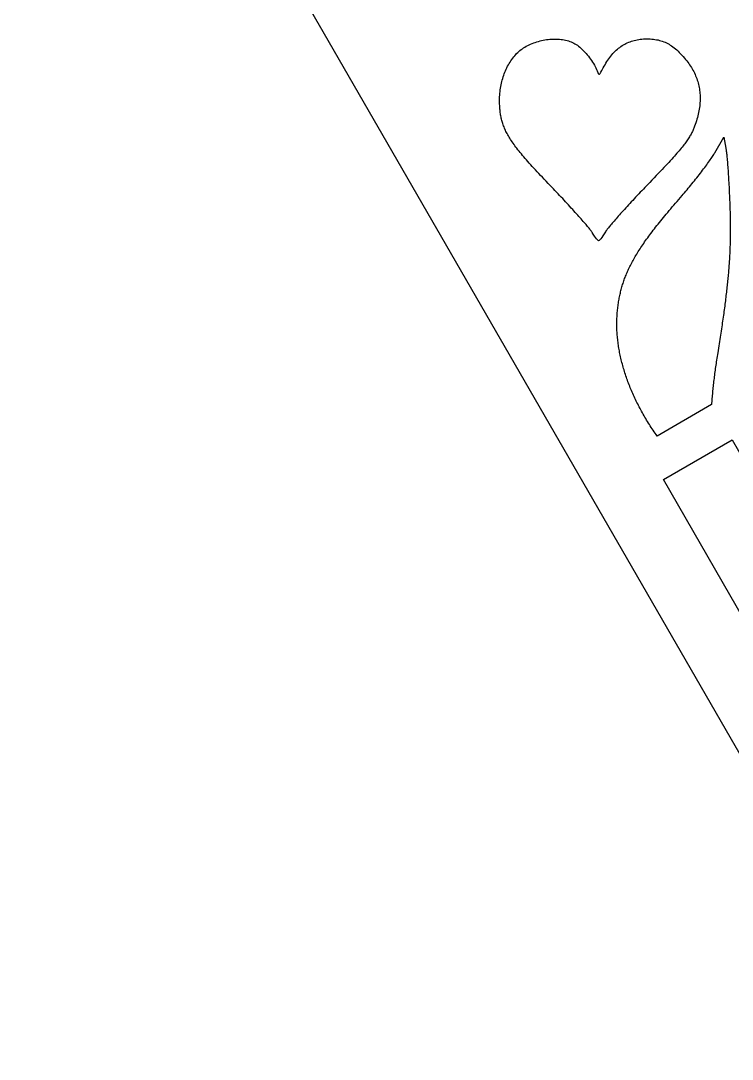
# Model space of a CAD drawing. Header units: millimetres. Extents: x 10 to 410, y 18 to 283.
# Drawn here: x 232 to 259.82, y 160.38 to 200.96 of the extents above; entities that cross this region are included whole.
import ezdxf

# ---------------------------------------------------------------- set-up
doc = ezdxf.new("R2010")
doc.units = ezdxf.units.MM
doc.layers.add('CUT', color=1, linetype='Continuous')

msp = doc.modelspace()

# ---------------------------------------------------------------- linework, layer by layer
at = {"layer": 'CUT'}
for points in [[(337, 160.3782), (372, 221), (337, 281.6218), (267, 281.6218), (232, 221), (267, 160.3782)], [(250.7609, 198.3231), (250.7719, 198.3886), (250.7843, 198.4537), (250.7981, 198.5181), (250.8133, 198.582), (250.8299, 198.6452), (250.8479, 198.7078), (250.8673, 198.7697), (250.8881, 198.831), (250.9102, 198.8914), (250.9336, 198.9511), (250.9584, 199.01), (250.9844, 199.0681), (251.0118, 199.1252), (251.0405, 199.1815), (251.0705, 199.2369), (251.1018, 199.2913), (251.1343, 199.3447), (251.1681, 199.397), (251.2031, 199.4484), (251.2393, 199.4986), (251.2768, 199.5477), (251.3155, 199.5957), (251.3554, 199.6425), (251.3932, 199.6837), (251.4334, 199.7236), (251.4758, 199.7622), (251.5203, 199.7995), (251.5669, 199.8355), (251.6153, 199.8701), (251.6656, 199.9033), (251.7176, 199.9352), (251.7711, 199.9656), (251.8262, 199.9946), (251.8825, 200.0222), (251.9402, 200.0482), (251.999, 200.0728), (252.0589, 200.0958), (252.1197, 200.1173), (252.1813, 200.1372), (252.2437, 200.1555), (252.3067, 200.1723), (252.3701, 200.1874), (252.434, 200.2008), (252.4982, 200.2126), (252.5625, 200.2227), (252.627, 200.231), (252.6914, 200.2377), (252.7556, 200.2425), (252.8196, 200.2456), (252.8833, 200.2469), (252.9465, 200.2464), (253.0091, 200.244), (253.071, 200.2398), (253.1322, 200.2337), (253.1924, 200.2257), (253.2517, 200.2157), (253.3098, 200.2038), (253.3668, 200.19), (253.4223, 200.1741), (253.4765, 200.1562), (253.5291, 200.1363), (253.5801, 200.1144), (253.6293, 200.0904), (253.6739, 200.0653), (253.7199, 200.0361), (253.7669, 200.0028), (253.8148, 199.9659), (253.8632, 199.9256), (253.912, 199.8823), (253.9609, 199.8361), (254.0096, 199.7875), (254.0579, 199.7367), (254.1055, 199.6839), (254.1523, 199.6296), (254.1979, 199.5739), (254.2421, 199.5173), (254.2847, 199.4599), (254.3254, 199.402), (254.3639, 199.344), (254.4001, 199.2862), (254.4336, 199.2288), (254.4643, 199.1722), (254.4918, 199.1166), (254.516, 199.0623), (254.5366, 199.0096), (254.5614, 198.945), (254.5835, 198.9008), (254.6051, 198.8779), (254.6283, 198.8774), (254.6553, 198.9002), (254.6883, 198.9472), (254.7294, 199.0193), (254.7808, 199.1177), (254.8149, 199.1825), (254.8498, 199.2454), (254.8855, 199.3063), (254.9219, 199.3653), (254.9592, 199.4223), (254.9973, 199.4774), (255.0361, 199.5305), (255.0758, 199.5817), (255.1163, 199.631), (255.1576, 199.6784), (255.1998, 199.7238), (255.2428, 199.7674), (255.2867, 199.809), (255.3314, 199.8487), (255.377, 199.8866), (255.4234, 199.9225), (255.4707, 199.9566), (255.519, 199.9888), (255.5681, 200.0191), (255.6181, 200.0475), (255.669, 200.074), (255.7208, 200.0987), (255.7736, 200.1216), (255.8273, 200.1426), (255.8819, 200.1617), (255.9375, 200.179), (255.994, 200.1944), (256.0515, 200.208), (256.1099, 200.2198), (256.1693, 200.2298), (256.2297, 200.2379), (256.2911, 200.2442), (256.3534, 200.2487), (256.4168, 200.2514), (256.4812, 200.2523), (256.5489, 200.2515), (256.6148, 200.249), (256.679, 200.2448), (256.7416, 200.2388), (256.8027, 200.231), (256.8623, 200.2214), (256.9207, 200.2098), (256.9778, 200.1962), (257.0338, 200.1807), (257.0888, 200.1631), (257.1428, 200.1433), (257.196, 200.1214), (257.2484, 200.0973), (257.3003, 200.0709), (257.3515, 200.0422), (257.4024, 200.0111), (257.4528, 199.9777), (257.5031, 199.9418), (257.5531, 199.9033), (257.6031, 199.8623), (257.6532, 199.8187), (257.7033, 199.7725), (257.7537, 199.7235), (257.8045, 199.6718), (257.8556, 199.6172), (257.9073, 199.5599), (257.9596, 199.4996), (258.0022, 199.4486), (258.0432, 199.3973), (258.0827, 199.3457), (258.1206, 199.2937), (258.157, 199.2415), (258.1918, 199.1889), (258.2251, 199.1361), (258.2569, 199.0828), (258.2871, 199.0293), (258.3157, 198.9754), (258.3428, 198.9212), (258.3684, 198.8666), (258.3924, 198.8117), (258.4149, 198.7564), (258.4359, 198.7007), (258.4553, 198.6447), (258.4731, 198.5883), (258.4895, 198.5315), (258.5043, 198.4744), (258.5175, 198.4168), (258.5293, 198.3589), (258.5395, 198.3006), (258.5481, 198.2418), (258.5552, 198.1827), (258.5608, 198.1232), (258.5649, 198.0632), (258.5674, 198.0028), (258.5684, 197.9421), (258.5679, 197.8808), (258.5658, 197.8192), (258.5622, 197.7571), (258.5571, 197.6946), (258.5504, 197.6316), (258.5422, 197.5682), (258.5325, 197.5043), (258.5213, 197.4399), (258.5086, 197.3751), (258.4943, 197.3098), (258.4785, 197.2441), (258.4612, 197.1779), (258.4423, 197.1112), (258.4219, 197.044), (258.4001, 196.9763), (258.3766, 196.9081), (258.3517, 196.8394), (258.3382, 196.8039), (258.3244, 196.7688), (258.3101, 196.734), (258.2953, 196.6995), (258.2799, 196.6652), (258.2639, 196.631), (258.2472, 196.5967), (258.2297, 196.5624), (258.2113, 196.5279), (258.1921, 196.4932), (258.1718, 196.4581), (258.1505, 196.4226), (258.1281, 196.3865), (258.1045, 196.3499), (258.0796, 196.3126), (258.0534, 196.2745), (258.0258, 196.2356), (257.9968, 196.1958), (257.9662, 196.1549), (257.9341, 196.1129), (257.9003, 196.0697), (257.8647, 196.0252), (257.8273, 195.9794), (257.7881, 195.9322), (257.747, 195.8834), (257.7038, 195.8329), (257.6586, 195.7808), (257.6112, 195.7269), (257.5616, 195.6711), (257.5097, 195.6134), (257.4555, 195.5536), (257.3989, 195.4917), (257.3398, 195.4275), (257.2781, 195.3611), (257.2139, 195.2923), (257.1469, 195.221), (257.0772, 195.1472), (257.0047, 195.0707), (256.9293, 194.9915), (256.8509, 194.9095), (256.7695, 194.8246), (256.685, 194.7367), (256.5973, 194.6457), (256.5345, 194.5805), (256.4719, 194.5153), (256.4097, 194.4502), (256.3478, 194.3854), (256.2865, 194.3208), (256.2256, 194.2565), (256.1653, 194.1926), (256.1056, 194.1291), (256.0466, 194.0662), (255.9883, 194.0038), (255.9309, 193.9421), (255.8742, 193.881), (255.8185, 193.8207), (255.7638, 193.7613), (255.7101, 193.7027), (255.6574, 193.6451), (255.6059, 193.5886), (255.5556, 193.5331), (255.5065, 193.4787), (255.4587, 193.4256), (255.4123, 193.3737), (255.3673, 193.3231), (255.3238, 193.274), (255.2818, 193.2263), (255.2414, 193.1801), (255.2027, 193.1356), (255.1657, 193.0926), (255.1304, 193.0514), (255.0969, 193.012), (255.0653, 192.9744), (255.0357, 192.9387), (255.008, 192.905), (254.9824, 192.8733), (254.9588, 192.8437), (254.9375, 192.8163), (254.9183, 192.7911), (254.9014, 192.7682), (254.8869, 192.7476), (254.8747, 192.7294), (254.865, 192.7137), (254.8163, 192.6338), (254.7684, 192.5603), (254.723, 192.4953), (254.6816, 192.4411), (254.6459, 192.3996), (254.6175, 192.3732), (254.598, 192.364), (254.5789, 192.3727), (254.5514, 192.3974), (254.5172, 192.4363), (254.4778, 192.4872), (254.4347, 192.5481), (254.3895, 192.6171), (254.3438, 192.6921), (254.3341, 192.7077), (254.3218, 192.7259), (254.3071, 192.7466), (254.2899, 192.7698), (254.2703, 192.7954), (254.2485, 192.8233), (254.2243, 192.8534), (254.198, 192.8858), (254.1696, 192.9203), (254.1391, 192.9568), (254.1066, 192.9953), (254.0722, 193.0357), (254.0359, 193.0779), (253.9977, 193.122), (253.9579, 193.1677), (253.9163, 193.215), (253.8732, 193.2639), (253.8284, 193.3142), (253.7822, 193.366), (253.7345, 193.4192), (253.6855, 193.4736), (253.6352, 193.5292), (253.5836, 193.5859), (253.5308, 193.6437), (253.4769, 193.7025), (253.422, 193.7623), (253.3661, 193.8229), (253.3092, 193.8842), (253.2515, 193.9463), (253.1929, 194.009), (253.1336, 194.0723), (253.0737, 194.1361), (253.0131, 194.2004), (252.9519, 194.265), (252.8903, 194.3298), (252.8283, 194.395), (252.7658, 194.4602), (252.7031, 194.5256), (252.6243, 194.6077), (252.5475, 194.6879), (252.4728, 194.7664), (252.4001, 194.8431), (252.3294, 194.9182), (252.2606, 194.9916), (252.1937, 195.0633), (252.1288, 195.1335), (252.0657, 195.2022), (252.0044, 195.2694), (251.945, 195.3352), (251.8874, 195.3995), (251.8316, 195.4625), (251.7775, 195.5242), (251.7251, 195.5846), (251.6744, 195.6439), (251.6254, 195.7019), (251.578, 195.7588), (251.5322, 195.8146), (251.488, 195.8694), (251.4454, 195.9231), (251.4044, 195.9759), (251.3648, 196.0278), (251.3267, 196.0788), (251.2901, 196.129), (251.2549, 196.1784), (251.2212, 196.2271), (251.1888, 196.275), (251.1578, 196.3224), (251.1281, 196.369), (251.0997, 196.4152), (251.0725, 196.4608), (251.0467, 196.5059), (251.0221, 196.5506), (250.9986, 196.5949), (250.9764, 196.6388), (250.9553, 196.6825), (250.9353, 196.7258), (250.9164, 196.769), (250.8986, 196.812), (250.8818, 196.8548), (250.8661, 196.8976), (250.8513, 196.9403), (250.8375, 196.983), (250.8247, 197.0258), (250.8127, 197.0686), (250.8017, 197.1116), (250.7915, 197.1547), (250.7822, 197.1981), (250.7737, 197.2417), (250.7659, 197.2856), (250.759, 197.3299), (250.7527, 197.3746), (250.7472, 197.4197), (250.7424, 197.4653), (250.7382, 197.5114), (250.7346, 197.558), (250.7317, 197.6053), (250.7293, 197.6532), (250.7275, 197.7018), (250.7262, 197.7512), (250.7254, 197.8013), (250.7251, 197.8523), (250.7258, 197.9206), (250.7279, 197.9887), (250.7316, 198.0563), (250.7367, 198.1237), (250.7433, 198.1906), (250.7514, 198.2571)], [(255.4441, 187.8877), (255.4323, 187.9448), (255.421, 188.0018), (255.4103, 188.0587), (255.4001, 188.1156), (255.3904, 188.1723), (255.3813, 188.229), (255.3727, 188.2856), (255.3647, 188.3421), (255.3572, 188.3986), (255.3503, 188.4549), (255.3439, 188.5111), (255.3381, 188.5673), (255.3328, 188.6233), (255.328, 188.6793), (255.3239, 188.7351), (255.3202, 188.7908), (255.3172, 188.8464), (255.3147, 188.9019), (255.3127, 188.9573), (255.3113, 189.0125), (255.3105, 189.0677), (255.3102, 189.1227), (255.3105, 189.1775), (255.3114, 189.2323), (255.3128, 189.2868), (255.3148, 189.3413), (255.3174, 189.3956), (255.3205, 189.4498), (255.3242, 189.5038), (255.3285, 189.5576), (255.3333, 189.6113), (255.3388, 189.6649), (255.3448, 189.7183), (255.3513, 189.7715), (255.3585, 189.8245), (255.3659, 189.8756), (255.3736, 189.9262), (255.3816, 189.9765), (255.3901, 190.0264), (255.3989, 190.0759), (255.4081, 190.1252), (255.4176, 190.1741), (255.4276, 190.2227), (255.438, 190.2711), (255.4489, 190.3193), (255.4601, 190.3672), (255.4719, 190.4149), (255.4841, 190.4624), (255.4967, 190.5098), (255.5099, 190.557), (255.5235, 190.604), (255.5377, 190.651), (255.5523, 190.6978), (255.5675, 190.7446), (255.5833, 190.7913), (255.5995, 190.838), (255.6164, 190.8847), (255.6338, 190.9314), (255.6518, 190.9781), (255.6704, 191.0248), (255.6896, 191.0716), (255.7094, 191.1185), (255.7299, 191.1654), (255.7509, 191.2125), (255.7727, 191.2597), (255.7951, 191.3071), (255.8181, 191.3546), (255.8419, 191.4023), (255.8663, 191.4503), (255.8914, 191.4984), (255.9173, 191.5468), (255.9439, 191.5955), (255.9712, 191.6444), (255.9993, 191.6937), (256.0281, 191.7433), (256.0577, 191.7932), (256.0881, 191.8435), (256.1192, 191.8941), (256.1512, 191.9452), (256.184, 191.9967), (256.2176, 192.0486), (256.2521, 192.101), (256.2874, 192.1538), (256.3235, 192.2071), (256.3605, 192.261), (256.3985, 192.3154), (256.4372, 192.3703), (256.4769, 192.4258), (256.5176, 192.4818), (256.5591, 192.5385), (256.6016, 192.5958), (256.645, 192.6538), (256.6894, 192.7124), (256.7347, 192.7717), (256.781, 192.8317), (256.8283, 192.8924), (256.8766, 192.9539), (256.926, 193.0161), (256.9763, 193.0791), (257.0277, 193.1429), (257.0801, 193.2075), (257.1336, 193.2729), (257.1882, 193.3392), (257.2438, 193.4064), (257.3005, 193.4744), (257.3583, 193.5434), (257.4173, 193.6133), (257.4773, 193.6841), (257.5385, 193.7559), (257.6008, 193.8287), (257.6643, 193.9024), (257.729, 193.9773), (257.7948, 194.0531), (257.8618, 194.13), (257.9099, 194.1853), (257.9582, 194.2415), (258.0068, 194.2985), (258.0555, 194.3562), (258.1042, 194.4144), (258.1529, 194.473), (258.2015, 194.532), (258.2499, 194.5912), (258.2981, 194.6506), (258.3458, 194.71), (258.3932, 194.7693), (258.44, 194.8284), (258.4862, 194.8872), (258.5317, 194.9456), (258.5764, 195.0035), (258.6203, 195.0608), (258.6632, 195.1173), (258.7052, 195.173), (258.746, 195.2278), (258.7857, 195.2815), (258.824, 195.334), (258.8611, 195.3853), (258.8967, 195.4352), (258.9308, 195.4837), (258.9634, 195.5305), (258.9942, 195.5757), (259.0234, 195.619), (259.0506, 195.6604), (259.076, 195.6999), (259.0993, 195.7372), (259.1206, 195.7722), (259.1397, 195.8049), (259.489, 196.4162), (259.5737, 195.984), (259.5782, 195.9596), (259.5827, 195.9312), (259.5874, 195.8989), (259.5921, 195.8628), (259.5969, 195.823), (259.6019, 195.7797), (259.6069, 195.7331), (259.6119, 195.6832), (259.617, 195.6302), (259.6221, 195.5743), (259.6273, 195.5155), (259.6325, 195.454), (259.6377, 195.3899), (259.6429, 195.3235), (259.6481, 195.2547), (259.6533, 195.1838), (259.6584, 195.1109), (259.6635, 195.0361), (259.6686, 194.9595), (259.6736, 194.8813), (259.6785, 194.8017), (259.6834, 194.7207), (259.6881, 194.6385), (259.6928, 194.5553), (259.6974, 194.4711), (259.7018, 194.3861), (259.7061, 194.3004), (259.7103, 194.2142), (259.7144, 194.1277), (259.7183, 194.0409), (259.722, 193.9539), (259.7256, 193.867), (259.7279, 193.8058), (259.7302, 193.745), (259.7323, 193.6846), (259.7343, 193.6245), (259.7362, 193.5648), (259.7379, 193.5054), (259.7395, 193.4464), (259.7409, 193.3876), (259.7422, 193.3291), (259.7434, 193.2709), (259.7444, 193.213), (259.7453, 193.1553), (259.746, 193.0978), (259.7466, 193.0405), (259.7471, 192.9834), (259.7474, 192.9265), (259.7476, 192.8697), (259.7476, 192.8131), (259.7474, 192.7566), (259.7471, 192.7003), (259.7467, 192.644), (259.7461, 192.5878), (259.7453, 192.5316), (259.7444, 192.4755), (259.7433, 192.4195), (259.742, 192.3634), (259.7406, 192.3074), (259.7391, 192.2513), (259.7373, 192.1952), (259.7355, 192.1391), (259.7334, 192.0828), (259.7312, 192.0266), (259.7288, 191.9702), (259.7262, 191.9137), (259.7234, 191.857), (259.7205, 191.8002), (259.7174, 191.7433), (259.7142, 191.6862), (259.7107, 191.6289), (259.7071, 191.5714), (259.7033, 191.5136), (259.6993, 191.4556), (259.6952, 191.3974), (259.6908, 191.3389), (259.6863, 191.2801), (259.6816, 191.221), (259.6767, 191.1615), (259.6716, 191.1018), (259.6663, 191.0417), (259.6609, 190.9812), (259.6552, 190.9203), (259.6493, 190.8591), (259.6433, 190.7974), (259.6371, 190.7353), (259.6306, 190.6727), (259.624, 190.6097), (259.6171, 190.5462), (259.6101, 190.4822), (259.6028, 190.4177), (259.5954, 190.3526), (259.5877, 190.287), (259.5799, 190.2209), (259.5718, 190.1542), (259.5636, 190.0869), (259.5551, 190.0189), (259.5464, 189.9504), (259.5375, 189.8812), (259.5283, 189.8114), (259.519, 189.7409), (259.5095, 189.6697), (259.4997, 189.5978), (259.4897, 189.5252), (259.4795, 189.4518), (259.4691, 189.3777), (259.4584, 189.3028), (259.4475, 189.2272), (259.4364, 189.1507), (259.4251, 189.0734), (259.4135, 188.9953), (259.4018, 188.9164), (259.3897, 188.8366), (259.3775, 188.7559), (259.365, 188.6743), (259.3523, 188.5918), (259.3394, 188.5084), (259.3262, 188.424), (259.3128, 188.3387), (259.2991, 188.2524), (259.2852, 188.1651), (259.271, 188.0768), (259.2567, 187.9875), (259.2449, 187.9147), (259.2335, 187.8428), (259.2224, 187.772), (259.2116, 187.7021), (259.2011, 187.6332), (259.1909, 187.5651), (259.1809, 187.4979), (259.1712, 187.4314), (259.1618, 187.3657), (259.1527, 187.3007), (259.1438, 187.2363), (259.1352, 187.1726), (259.1269, 187.1094), (259.1188, 187.0468), (259.111, 186.9846), (259.1034, 186.9229), (259.0961, 186.8615), (259.089, 186.8006), (259.0822, 186.7399), (259.0756, 186.6795), (259.0692, 186.6193), (259.0631, 186.5593), (259.0572, 186.4994), (259.0515, 186.4396), (259.046, 186.3799), (259.0408, 186.3202), (259.0357, 186.2604), (259.0309, 186.2006), (259.0263, 186.1406), (259.0219, 186.0804), (259.0176, 186.0201), (259.0138, 185.9628), (256.8846, 184.7335), (256.846, 184.7885), (256.807, 184.8448), (256.7685, 184.9011), (256.7304, 184.9576), (256.6928, 185.0142), (256.6557, 185.0708), (256.6191, 185.1275), (256.5829, 185.1843), (256.5473, 185.2412), (256.512, 185.2982), (256.4773, 185.3552), (256.4431, 185.4123), (256.4093, 185.4694), (256.3761, 185.5266), (256.3433, 185.5839), (256.311, 185.6412), (256.2792, 185.6986), (256.2478, 185.756), (256.217, 185.8135), (256.1867, 185.871), (256.1568, 185.9286), (256.1274, 185.9862), (256.0986, 186.0438), (256.0702, 186.1014), (256.0424, 186.1591), (256.015, 186.2168), (255.9881, 186.2746), (255.9618, 186.3323), (255.9359, 186.3901), (255.9106, 186.4479), (255.8857, 186.5057), (255.8614, 186.5635), (255.8375, 186.6213), (255.8142, 186.6791), (255.7914, 186.7369), (255.7691, 186.7946), (255.7473, 186.8524), (255.726, 186.9102), (255.7052, 186.968), (255.685, 187.0257), (255.6653, 187.0834), (255.646, 187.1411), (255.6273, 187.1988), (255.6092, 187.2564), (255.5915, 187.3141), (255.5744, 187.3716), (255.5578, 187.4292), (255.5417, 187.4867), (255.5262, 187.5441), (255.5112, 187.6015), (255.4967, 187.6589), (255.4827, 187.7162), (255.4693, 187.7734), (255.4564, 187.8306)], [(263.8673, 177.5644), (261.1827, 176.0144), (257.1327, 183.0292), (259.8173, 184.5792)]]:
    msp.add_lwpolyline(points, close=True, dxfattribs=at)

doc.saveas('drawing.dxf')
